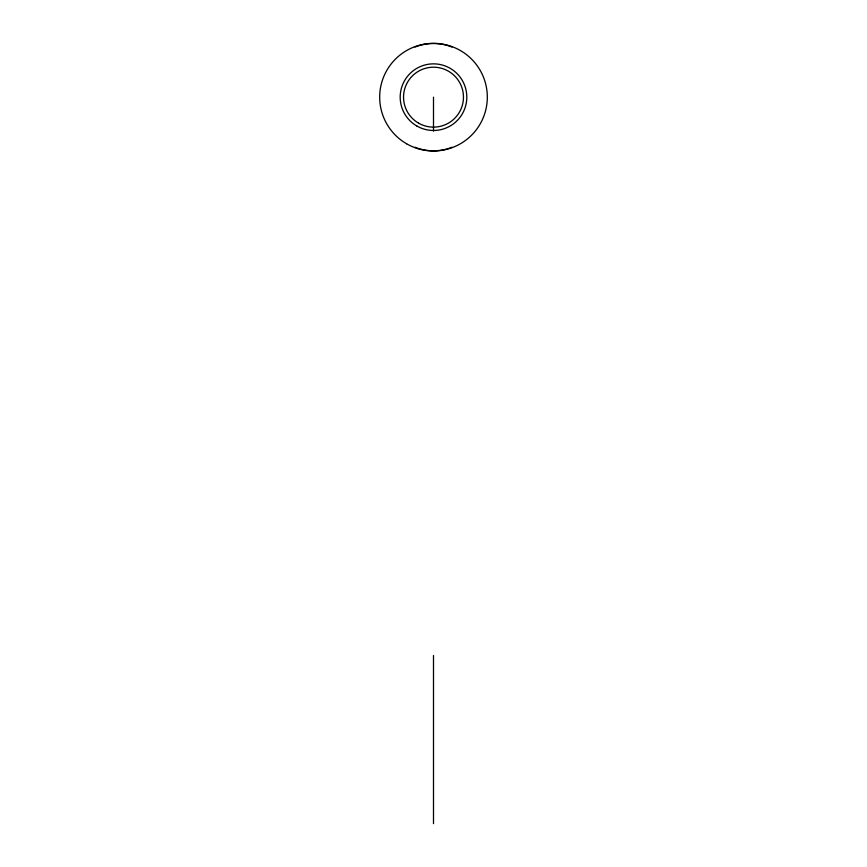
<?xml version="1.0" encoding="UTF-8"?>
<svg xmlns="http://www.w3.org/2000/svg" width="867" height="867" viewBox="0 0 867 867"><rect width="100%" height="100%" fill="white"/><g stroke="black" fill="none" stroke-linecap="round" stroke-linejoin="round"><path stroke-width="1.3" d="M415 47.078C426.575 42.331 440.425 42.331 452 47.078M452 147.249C440.425 151.996 426.575 151.996 415 147.249M433.5 97.169L433.5 131.101M433.5 655.485L433.5 823.65M418.523 123.114A29.966 29.966 0 0 0 463.466 97.169A29.966 29.966 0 0 0 418.523 71.213A29.966 29.966 0 0 0 418.523 123.114M416.843 126.008A33.304 33.304 0 0 0 466.804 97.169A33.304 33.304 0 0 0 416.843 68.32A33.304 33.304 0 0 0 416.843 126.008M406.59 143.77A53.819 53.819 0 0 0 487.319 97.169A53.819 53.819 0 0 0 406.59 50.557A53.819 53.819 0 0 0 406.59 143.77"/></g></svg>
